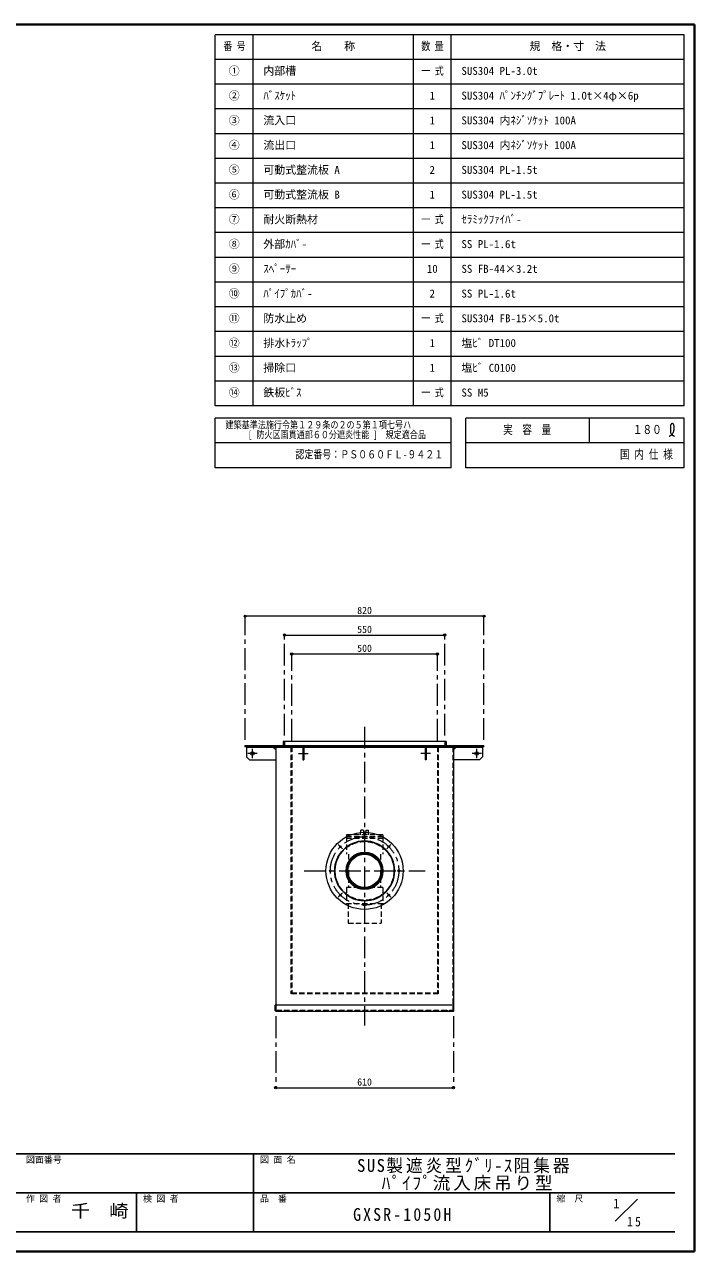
# Model space of a CAD drawing. Units: millimetres at full size, sheet at 1:15; some dimension numbers follow another scale. Extents: x -3171 to 2904, y -2098 to 2117.
# Drawn here: x 604 to 2904, y -2098 to 2117 of the extents above; entities that cross this region are included whole.
import ezdxf
from ezdxf.enums import TextEntityAlignment as Align

# ---------------------------------------------------------------- set-up
doc = ezdxf.new("R2010")
doc.units = ezdxf.units.MM
doc.header["$LTSCALE"] = 15
doc.header["$PDMODE"] = 32
doc.header["$PDSIZE"] = 7.5
doc.linetypes.add('CHAIN1', pattern=[8, 5, -1, 1, -1])
doc.linetypes.add('DASHED1', pattern=[1.8, 1.2, -0.6])
doc.layers.add('0-0_ﾚｲﾔ1', color=4, linetype='Continuous', lineweight=9)
doc.styles.add('ＭＳ ゴシック', font='')
doc.styles.get('ＭＳ ゴシック').set_extended_font_data('MS Gothic')

msp = doc.modelspace()

# ---------------------------------------------------------------- linework, layer by layer
at = {"layer": '0-0_ﾚｲﾔ1', "color": 1, "lineweight": 40}
for p, q in [((2904.12, 2117.05), (-3170.88, 2117.05)), ((2904.12, -2097.95), (2904.12, 2117.05)), ((2904.12, -2097.95), (-3170.88, -2097.95))]:
    msp.add_line(p, q, dxfattribs=at)
at = {"layer": '0-0_ﾚｲﾔ1', "color": 3, "lineweight": 18}
for p, q in [((2869.12, 2082.05), (1259.12, 2082.05)), ((1259.12, 807.05), (1259.12, 2082.05)), ((1389.12, 807.05), (1389.12, 2082.05)), ((1939.12, 807.05), (1939.12, 2082.05)), ((2069.12, 807.05), (2069.12, 2082.05)), ((2869.12, 807.05), (2869.12, 2082.05)), ((2869.12, 1997.05), (1259.12, 1997.05)), ((2869.12, 1912.05), (1259.12, 1912.05)), ((2869.12, 1827.05), (1259.12, 1827.05)), ((2869.12, 1742.05), (1259.12, 1742.05)), ((2869.12, 1657.05), (1259.12, 1657.05)), ((2869.12, 1572.05), (1259.12, 1572.05)), ((2869.12, 1487.05), (1259.12, 1487.05)), ((2869.12, 1402.05), (1259.12, 1402.05)), ((2869.12, 1317.05), (1259.12, 1317.05)), ((2869.12, 1232.05), (1259.12, 1232.05)), ((2869.12, 1147.05), (1259.12, 1147.05)), ((2869.12, 1062.05), (1259.12, 1062.05)), ((2869.12, 977.05), (1259.12, 977.05)), ((2869.12, 892.05), (1259.12, 892.05)), ((2869.12, 807.05), (1259.12, 807.05)), ((1259.12, 594.55), (1259.12, 764.55)), ((2069.12, 764.55), (1259.12, 764.55)), ((2069.12, 594.55), (2069.12, 764.55)), ((2119.12, 594.55), (2119.12, 764.55)), ((2869.12, 764.55), (2119.12, 764.55)), ((2544.12, 679.55), (2544.12, 764.55)), ((2869.12, 594.55), (2869.12, 764.55)), ((2821.48, 723.2), (2821.4, 720.81)), ((2821.4, 720.81), (2821.49, 718.45)), ((2821.62, 725.6), (2821.48, 723.2)), ((2821.49, 718.45), (2821.83, 716.14)), ((2821.67, 738.06), (2821.59, 736.45)), ((2821.59, 736.45), (2821.59, 734.88)), ((2821.59, 734.88), (2821.65, 733.33)), ((2821.75, 727.98), (2821.62, 725.6)), ((2821.65, 733.33), (2821.72, 731.79)), ((2821.77, 739.01), (2821.67, 738.06)), ((2821.72, 731.79), (2821.77, 730.24)), ((2821.77, 729.34), (2821.75, 727.98)), ((2821.88, 739.74), (2821.77, 739.01)), ((2821.77, 730.24), (2821.77, 729.34)), ((2822.13, 740.98), (2821.88, 739.74)), ((2822.5, 742.18), (2822.13, 740.98)), ((2822.99, 743.3), (2822.5, 742.18)), ((2823.63, 744.29), (2822.99, 743.3)), ((2824.44, 745.09), (2823.63, 744.29)), ((2825, 745.46), (2824.44, 745.09)), ((2825.37, 745.65), (2825, 745.46)), ((2826.07, 745.9), (2825.37, 745.65)), ((2826.81, 746.05), (2826.07, 745.9)), ((2827.56, 746.11), (2826.81, 746.05)), ((2828.31, 746.09), (2827.56, 746.11)), ((2829.03, 745.97), (2828.31, 746.09)), ((2829.43, 745.87), (2829.03, 745.97)), ((2830.5, 745.38), (2829.43, 745.87)), ((2831.95, 744.01), (2830.5, 745.38)), ((2831.4, 715.62), (2831.97, 716.99)), ((2832.95, 742.12), (2831.95, 744.01)), ((2831.97, 716.99), (2832.49, 718.37)), ((2832.49, 718.37), (2832.96, 719.75)), ((2833.6, 739.85), (2832.95, 742.12)), ((2832.96, 719.75), (2833.36, 721.12)), ((2833.36, 721.12), (2833.7, 722.5)), ((2833.99, 737.36), (2833.6, 739.85)), ((2833.7, 722.5), (2833.86, 723.3)), ((2833.86, 723.3), (2834.02, 724.19)), ((2834.19, 734.82), (2833.99, 737.36)), ((2834.02, 724.19), (2834.21, 725.74)), ((2834.27, 733.37), (2834.19, 734.82)), ((2834.21, 725.74), (2834.32, 727.31)), ((2834.31, 732.32), (2834.27, 733.37)), ((2834.36, 730.58), (2834.31, 732.32)), ((2834.32, 727.31), (2834.37, 728.92)), ((2834.37, 728.92), (2834.36, 730.58)), ((2069.12, 679.55), (1259.12, 679.55)), ((2869.12, 679.55), (2119.12, 679.55)), ((2817.34, 703.15), (2818.25, 703.47)), ((2818.25, 703.47), (2819.81, 704.05)), ((2819.81, 704.05), (2821.34, 704.66)), ((2821.34, 704.66), (2822.81, 705.34)), ((2821.83, 716.14), (2822.18, 714.83)), ((2822.18, 714.83), (2822.39, 714.21)), ((2822.39, 714.21), (2822.83, 713.15)), ((2822.81, 705.34), (2824.21, 706.11)), ((2822.83, 713.15), (2823.36, 712.13)), ((2823.36, 712.13), (2823.95, 711.14)), ((2823.95, 711.14), (2824.62, 710.19)), ((2824.21, 706.11), (2825.51, 707)), ((2824.62, 710.19), (2825.35, 709.29)), ((2825.35, 709.29), (2825.8, 708.79)), ((2825.51, 707), (2826.21, 707.58)), ((2825.8, 708.79), (2826.15, 708.44)), ((2826.15, 708.44), (2826.75, 707.85)), ((2826.21, 707.58), (2826.79, 708.13)), ((2826.75, 707.85), (2827.39, 707.3)), ((2826.79, 708.13), (2827.72, 709.17)), ((2827.39, 707.3), (2828.05, 706.78)), ((2827.72, 709.17), (2828.56, 710.3)), ((2828.05, 706.78), (2828.72, 706.28)), ((2828.56, 710.3), (2829.33, 711.5)), ((2828.72, 706.28), (2829.42, 705.82)), ((2829.33, 711.5), (2830.04, 712.77)), ((2829.42, 705.82), (2829.83, 705.57)), ((2829.83, 705.57), (2830.38, 705.25)), ((2830.04, 712.77), (2830.69, 714.07)), ((2830.38, 705.25), (2831.33, 704.74)), ((2830.69, 714.07), (2831.04, 714.83)), ((2831.04, 714.83), (2831.4, 715.62)), ((2831.33, 704.74), (2832.3, 704.27)), ((2832.3, 704.27), (2833.29, 703.82)), ((2833.29, 703.82), (2834.29, 703.39)), ((2834.29, 703.39), (2835.29, 702.98)), ((2835.29, 702.98), (2835.88, 702.74)), ((2069.12, 594.55), (1259.12, 594.55)), ((2869.12, 594.55), (2119.12, 594.55))]:
    msp.add_line(p, q, dxfattribs=at)
at = {"layer": '0-0_ﾚｲﾔ1', "linetype": 'CHAIN1'}
for p, q in [((1361.62, -340.45), (1361.62, 84.55)), ((2181.62, -340.45), (2181.62, 84.55)), ((1496.62, -325.45), (1496.62, 19.55)), ((2046.62, -325.45), (2046.62, 19.55)), ((1521.62, -343.45), (1521.62, -45.45)), ((2021.62, -343.45), (2021.62, -45.45)), ((1771.62, -295.45), (1771.62, -1322.05)), ((1386.62, -403.05), (1386.62, -371.05)), ((2156.62, -403.05), (2156.62, -371.05)), ((1402.62, -387.05), (1370.62, -387.05)), ((1545.02, -387.05), (1578.22, -387.05)), ((1998.22, -387.05), (1965.02, -387.05)), ((2172.62, -387.05), (2140.62, -387.05)), ((1681.46, -700.3), (1695.6, -714.44)), ((1847.63, -714.44), (1861.77, -700.3)), ((1564.12, -790.45), (1979.12, -790.45)), ((1681.46, -880.61), (1695.6, -866.47)), ((1847.63, -866.47), (1861.77, -880.61)), ((1466.62, -1289.65), (1466.62, -1535.45)), ((2076.62, -1289.65), (2076.62, -1535.45))]:
    msp.add_line(p, q, dxfattribs=at)
at = {"layer": '0-0_ﾚｲﾔ1'}
for p, q in [((2181.62, 84.55), (1361.62, 84.55)), ((1496.62, 19.55), (2046.62, 19.55)), ((2021.62, -45.45), (1521.62, -45.45)), ((1366.62, -365.05), (1366.62, -399.05)), ((1456.62, -365.05), (1466.62, -375.05)), ((2076.62, -375.05), (2086.62, -365.05)), ((2176.62, -365.05), (2176.62, -399.05)), ((1366.62, -399.05), (1376.62, -409.05)), ((1376.62, -409.05), (1466.62, -409.05)), ((2166.62, -409.05), (2076.62, -409.05)), ((2176.62, -399.05), (2166.62, -409.05)), ((1466.62, -1535.45), (2076.62, -1535.45))]:
    msp.add_line(p, q, dxfattribs=at)
at = {"layer": '0-0_ﾚｲﾔ1', "color": 7, "lineweight": 18}
for p, q in [((1366.62, -363.45), (1366.62, -365.05)), ((1366.62, -365.05), (2176.62, -365.05)), ((1466.62, -365.85), (1466.62, -1252.05)), ((1563.22, -365.05), (1563.22, -409.05)), ((1980.02, -365.05), (1980.02, -409.05)), ((2051.62, -345.45), (2051.62, -360.45)), ((2076.62, -365.85), (2076.62, -1252.05)), ((2176.62, -363.45), (2176.62, -365.05)), ((2078.22, -1252.05), (1465.02, -1252.05)), ((1465.02, -1270.45), (1465.02, -1252.05)), ((2078.22, -1270.45), (2078.22, -1252.05)), ((1466.62, -1272.05), (2076.62, -1272.05)), ((2632.28, -1993.72), (2708.05, -1917.95))]:
    msp.add_line(p, q, dxfattribs=at)
at = {"layer": '0-0_ﾚｲﾔ1', "linetype": 'DASHED1'}
for p, q in [((1468.22, -1268.05), (1468.22, -365.05)), ((1496.62, -345.45), (1496.62, -360.45)), ((1518.62, -365.05), (1518.62, -1213.45)), ((1521.62, -363.45), (1521.62, -1210.45)), ((2021.62, -363.45), (2021.62, -1210.45)), ((2024.62, -364.95), (2024.62, -1213.45)), ((2046.62, -345.45), (2046.62, -360.45)), ((2075.02, -365.05), (2075.02, -1268.05)), ((1560.02, -381.05), (1563.22, -381.05)), ((1560.02, -393.05), (1563.22, -393.05)), ((1983.22, -381.05), (1980.02, -381.05)), ((1983.22, -393.05), (1980.02, -393.05)), ((1709.12, -671.95), (1834.12, -671.95)), ((1709.12, -672.95), (1709.12, -732.95)), ((1709.12, -672.95), (1834.12, -672.95)), ((1758.12, -666.45), (1758.62, -650.45)), ((1767.62, -650.45), (1758.62, -650.45)), ((1767.62, -650.45), (1768.12, -666.45)), ((1775.62, -650.45), (1775.12, -666.45)), ((1775.62, -650.45), (1784.62, -650.45)), ((1785.12, -666.45), (1784.62, -650.45)), ((1834.12, -666.45), (1834.12, -671.95)), ((1834.12, -672.95), (1834.12, -732.95)), ((1709.12, -677.95), (1834.12, -677.95)), ((1716.62, -732.95), (1716.62, -847.95)), ((1826.62, -732.95), (1826.62, -847.95)), ((1709.12, -847.95), (1709.12, -902.95)), ((1834.12, -847.95), (1709.12, -847.95)), ((1834.12, -847.95), (1834.12, -902.95)), ((1709.12, -902.95), (1834.12, -902.95)), ((1828.12, -902.95), (1828.12, -970.45)), ((2024.62, -1210.45), (1518.62, -1210.45)), ((2024.62, -1213.45), (1518.62, -1213.45)), ((1466.62, -1269.65), (1466.62, -1252.05)), ((2076.62, -1269.65), (2076.62, -1252.05)), ((1467.42, -1270.45), (2075.82, -1270.45)), ((1469.02, -1268.85), (2074.22, -1268.85)), ((1486.62, -1270.45), (1486.62, -1268.85)), ((2056.62, -1270.45), (2056.62, -1268.85))]:
    msp.add_line(p, q, dxfattribs=at)
at = {"layer": '0-0_ﾚｲﾔ1', "color": 5, "lineweight": 25}
msp.add_line((2181.62, -360.45), (2181.62, -363.45), dxfattribs=at)
at = {"layer": '0-0_ﾚｲﾔ1', "color": 6, "lineweight": 25}
for p, q in [((-3103.38, -1762.6), (2836.62, -1762.6)), ((1390.19, -2030.45), (1390.19, -1762.6)), ((2836.62, -1896.53), (-216.95, -1896.53)), ((988.4, -2030.45), (988.4, -1896.53)), ((2408.05, -2030.45), (2408.05, -1896.53)), ((2836.62, -2030.45), (-3103.38, -2030.45))]:
    msp.add_line(p, q, dxfattribs=at)
at = {"layer": '0-0_ﾚｲﾔ1', "color": 5, "lineweight": 25}
msp.add_lwpolyline([(2181.62, -360.45), (1361.62, -360.45), (1361.62, -363.45), (2181.62, -363.45)], dxfattribs=at)
at = {"layer": '0-0_ﾚｲﾔ1', "color": 7, "lineweight": 18}
for points in [[(2051.62, -345.45), (1491.62, -345.45), (1491.62, -360.45)], [(1560.02, -365.05), (1560.02, -409.05), (1563.22, -409.05)], [(1983.22, -365.05), (1983.22, -409.05), (1980.02, -409.05)]]:
    msp.add_lwpolyline(points, dxfattribs=at)
at = {"layer": '0-0_ﾚｲﾔ1', "linetype": 'DASHED1'}
for points in [[(1834.12, -666.45), (1709.12, -666.45), (1709.12, -671.95)], [(1715.12, -902.95), (1715.12, -970.45), (1828.12, -970.45)]]:
    msp.add_lwpolyline(points, dxfattribs=at)
at = {"layer": '0-0_ﾚｲﾔ1'}
for centre, radius in [((1386.62, -387.05), 6), ((2156.62, -387.05), 6), ((1771.62, -790.45), 60.5), ((1771.62, -790.45), 57)]:
    msp.add_circle(centre, radius, dxfattribs=at)
at = {"layer": '0-0_ﾚｲﾔ1', "color": 7, "lineweight": 18}
for centre, radius in [((1771.62, -790.45), 132.5), ((1771.62, -672.95), 3), ((1688.53, -707.37), 3), ((1854.7, -707.37), 3), ((1654.12, -790.45), 3), ((1889.12, -790.45), 3), ((1688.53, -873.54), 3), ((1854.7, -873.54), 3), ((1771.62, -907.95), 3)]:
    msp.add_circle(centre, radius, dxfattribs=at)
at = {"layer": '0-0_ﾚｲﾔ1', "linetype": 'CHAIN1'}
msp.add_circle((1771.62, -790.45), 117.5, dxfattribs=at)
at = {"layer": '0-0_ﾚｲﾔ1', "color": 5, "lineweight": 25}
for radius in [102.5, 63]:
    msp.add_circle((1771.62, -790.45), radius, dxfattribs=at)
at = {"layer": '0-0_ﾚｲﾔ1', "color": 7, "linetype": 'DASHED1', "lineweight": 18}
msp.add_circle((1771.62, -790.45), 100.9, dxfattribs=at)
at = {"layer": '0-0_ﾚｲﾔ1', "linetype": 'DASHED1'}
for radius in [62.5, 57.5]:
    msp.add_circle((1771.62, -790.45), radius, dxfattribs=at)
at = {"layer": '0-0_ﾚｲﾔ1', "color": 7, "lineweight": 18}
for centre, radius, start, end in [((1465.82, -365.85), 0.8, 0, 90), ((2077.42, -365.85), 0.8, 90, 180), ((1466.62, -1270.45), 1.6, 180, 270), ((2076.62, -1270.45), 1.6, 270, 0)]:
    msp.add_arc(centre, radius, start, end, dxfattribs=at)
at = {"layer": '0-0_ﾚｲﾔ1', "linetype": 'DASHED1'}
for centre, radius, start, end in [((1466.62, -365.05), 1.6, 0, 90), ((1517.12, -364.95), 1.5, 0, 90), ((1518.62, -363.45), 3, 0, 90), ((2024.62, -363.45), 3, 90, 180), ((2026.12, -364.95), 1.5, 90, 180), ((2076.62, -365.05), 1.6, 90, 180), ((1468.22, -1268.85), 1.6, 180, 270), ((1467.42, -1269.65), 0.8, 180, 270), ((1469.02, -1268.05), 0.8, 180, 270), ((2074.22, -1268.05), 0.8, 270, 0), ((2075.02, -1268.85), 1.6, 270, 0), ((2075.82, -1269.65), 0.8, 270, 0)]:
    msp.add_arc(centre, radius, start, end, dxfattribs=at)
at = {"layer": '0-0_ﾚｲﾔ1', "color": 1}
for p in [(1361.62, 84.55), (2181.62, 84.55), (1496.62, 19.55), (2046.62, 19.55), (1521.62, -45.45), (2021.62, -45.45), (1466.62, -1535.45), (2076.62, -1535.45)]:
    msp.add_point(p, dxfattribs=at)

# ---------------------------------------------------------------- texts
at = {"layer": '0-0_ﾚｲﾔ1', "color": 7, "style": 'ＭＳ ゴシック'}
for s, height, width, p in [('番 号', 27.49, 0.8, (1286.62, 2020.8)), ('数 量', 27.49, 0.8, (1966.62, 2020.8)), ('一 式', 27.49, 0.8, (1966.62, 1935.8)), ('一 式', 27.49, 0.8, (1966.62, 1425.8)), ('一 式', 27.49, 0.8, (1966.62, 1340.8)), ('一 式', 27.49, 0.8, (1966.62, 1085.8)), ('一 式', 27.49, 0.8, (1966.62, 830.8)), ('建築基準法施行令第１２９条の２の５第１項七号ハ', 24.74, 0.8, (1294.12, 722.05)), ('[ 防火区画貫通部６０分遮炎性能 ]\u3000規定適合品', 24.74, 0.8, (1371.62, 688.3)), ('実\u3000容\u3000量', 30.24, 0.8, (2247.24, 701.42)), ('１８０', 30.24, 0.8, (2692.87, 701.42)), ('認定番号：ＰＳ０６０ＦＬ-９４２１', 27.49, 0.8, (1534.12, 618.3)), ('国 内 仕 様', 30.24, 0.8, (2648.49, 616.42)), ('千\u3000崎', 43.99, 1.1, (763.4, -1993.49))]:
    msp.add_text(s, height=height, dxfattribs=dict(at, width=width)).set_placement(p, align=Align.BOTTOM_LEFT)
for s, height, p in [('名\u3000\u3000称', 27.49, (1589.12, 2020.8)), ('規\u3000格・寸\u3000法', 27.49, (2337.87, 2020.8)), ('①', 27.49, (1305.37, 1935.8)), ('内部槽', 27.49, (1424.12, 1935.8)), ('SUS304 PL-3.0t', 27.49, (2104.12, 1935.8)), ('②', 27.49, (1305.37, 1850.8)), ('ﾊﾞｽｹｯﾄ', 27.49, (1424.12, 1850.8)), ('1', 27.49, (1994.74, 1850.8)), ('SUS304 ﾊﾟﾝﾁﾝｸﾞﾌﾟﾚｰﾄ 1.0t×4φ×6p', 27.49, (2104.12, 1850.8)), ('③', 27.49, (1305.37, 1765.8)), ('流入口', 27.49, (1424.12, 1765.8)), ('1', 27.49, (1994.74, 1765.8)), ('SUS304 内ﾈｼﾞｿｹｯﾄ 100A', 27.49, (2104.12, 1765.8)), ('④', 27.49, (1305.37, 1680.8)), ('流出口', 27.49, (1424.12, 1680.8)), ('1', 27.49, (1994.74, 1680.8)), ('SUS304 内ﾈｼﾞｿｹｯﾄ 100A', 27.49, (2104.12, 1680.8)), ('⑤', 27.49, (1305.37, 1595.8)), ('可動式整流板 A', 27.49, (1424.12, 1595.8)), ('2', 27.49, (1994.74, 1595.8)), ('SUS304 PL-1.5t', 27.49, (2104.12, 1595.8)), ('⑥', 27.49, (1305.37, 1510.8)), ('可動式整流板 B', 27.49, (1424.12, 1510.8)), ('1', 27.49, (1994.74, 1510.8)), ('SUS304 PL-1.5t', 27.49, (2104.12, 1510.8)), ('⑦', 27.49, (1305.37, 1425.8)), ('耐火断熱材', 27.49, (1424.12, 1425.8)), ('ｾﾗﾐｯｸﾌｧｲﾊﾞ-', 27.49, (2104.12, 1425.8)), ('⑧', 27.49, (1305.37, 1340.8)), ('外部ｶﾊﾞ-', 27.49, (1424.12, 1340.8)), ('SS PL-1.6t', 27.49, (2104.12, 1340.8)), ('⑨', 27.49, (1305.37, 1255.8)), ('ｽﾍﾟｰｻｰ', 27.49, (1424.12, 1255.8)), ('10', 27.49, (1985.37, 1255.8)), ('SS FB-44×3.2t', 27.49, (2104.12, 1255.8)), ('⑩', 27.49, (1305.37, 1170.8)), ('ﾊﾟｲﾌﾟｶﾊﾞ-', 27.49, (1424.12, 1170.8)), ('2', 27.49, (1994.74, 1170.8)), ('SS PL-1.6t', 27.49, (2104.12, 1170.8)), ('⑪', 27.49, (1305.37, 1085.8)), ('防水止め', 27.49, (1424.12, 1085.8)), ('SUS304 FB-15×5.0t', 27.49, (2104.12, 1085.8)), ('⑫', 27.49, (1305.37, 1000.8)), ('排水ﾄﾗｯﾌﾟ', 27.49, (1424.12, 1000.8)), ('1', 27.49, (1994.74, 1000.8)), ('塩ﾋﾞ DT100', 27.49, (2104.12, 1000.8)), ('⑬', 27.49, (1305.37, 915.8)), ('掃除口', 27.49, (1424.12, 915.8)), ('1', 27.49, (1994.74, 915.8)), ('塩ﾋﾞ CO100', 27.49, (2104.12, 915.8)), ('⑭', 27.49, (1305.37, 830.8)), ('鉄板ﾋﾞｽ', 27.49, (1424.12, 830.8)), ('SS M5', 27.49, (2104.12, 830.8)), ('820', 24.74, (1746.3, 84.55)), ('550', 24.74, (1746.3, 19.55)), ('500', 24.74, (1746.3, -45.45)), ('610', 24.74, (1746.3, -1535.45)), ('図面番号', 21.99, (609.12, -1800.1)), ('図 面 名', 21.99, (1412.69, -1800.1)), ('作 図 者', 21.99, (609.12, -1934.03)), ('検 図 者', 21.99, (1010.9, -1934.03)), ('品\u3000番', 21.99, (1412.69, -1934.03)), ('縮\u3000尺', 21.99, (2430.55, -1934.03)), ('1', 32.99, (2624.66, -1959.24))]:
    msp.add_text(s, height=height, dxfattribs=at).set_placement(p, align=Align.BOTTOM_LEFT)
at = {"layer": '0-0_ﾚｲﾔ1', "color": 7, "attachment_point": 7, "style": 'ＭＳ ゴシック'}
for s, insert, char_height in [('\\T1.18;\\W0.95;SUS製遮炎型ｸﾞﾘ-ｽ阻集器', (1745.9, -1829.56), 43.99), ('\\T1.17;ﾊﾟｲﾌﾟ流入床吊り型', (1830.28, -1889.56), 43.99), ('\\T1.28;\\W0.9;GXSR-1050H', (1732.24, -1993.49), 43.99), ('\\T1.36;\\W0.9;15', (2672.62, -2012.31), 32.99)]:
    msp.add_mtext(s, dxfattribs=dict(at, insert=insert, char_height=char_height))

doc.saveas('drawing.dxf')
